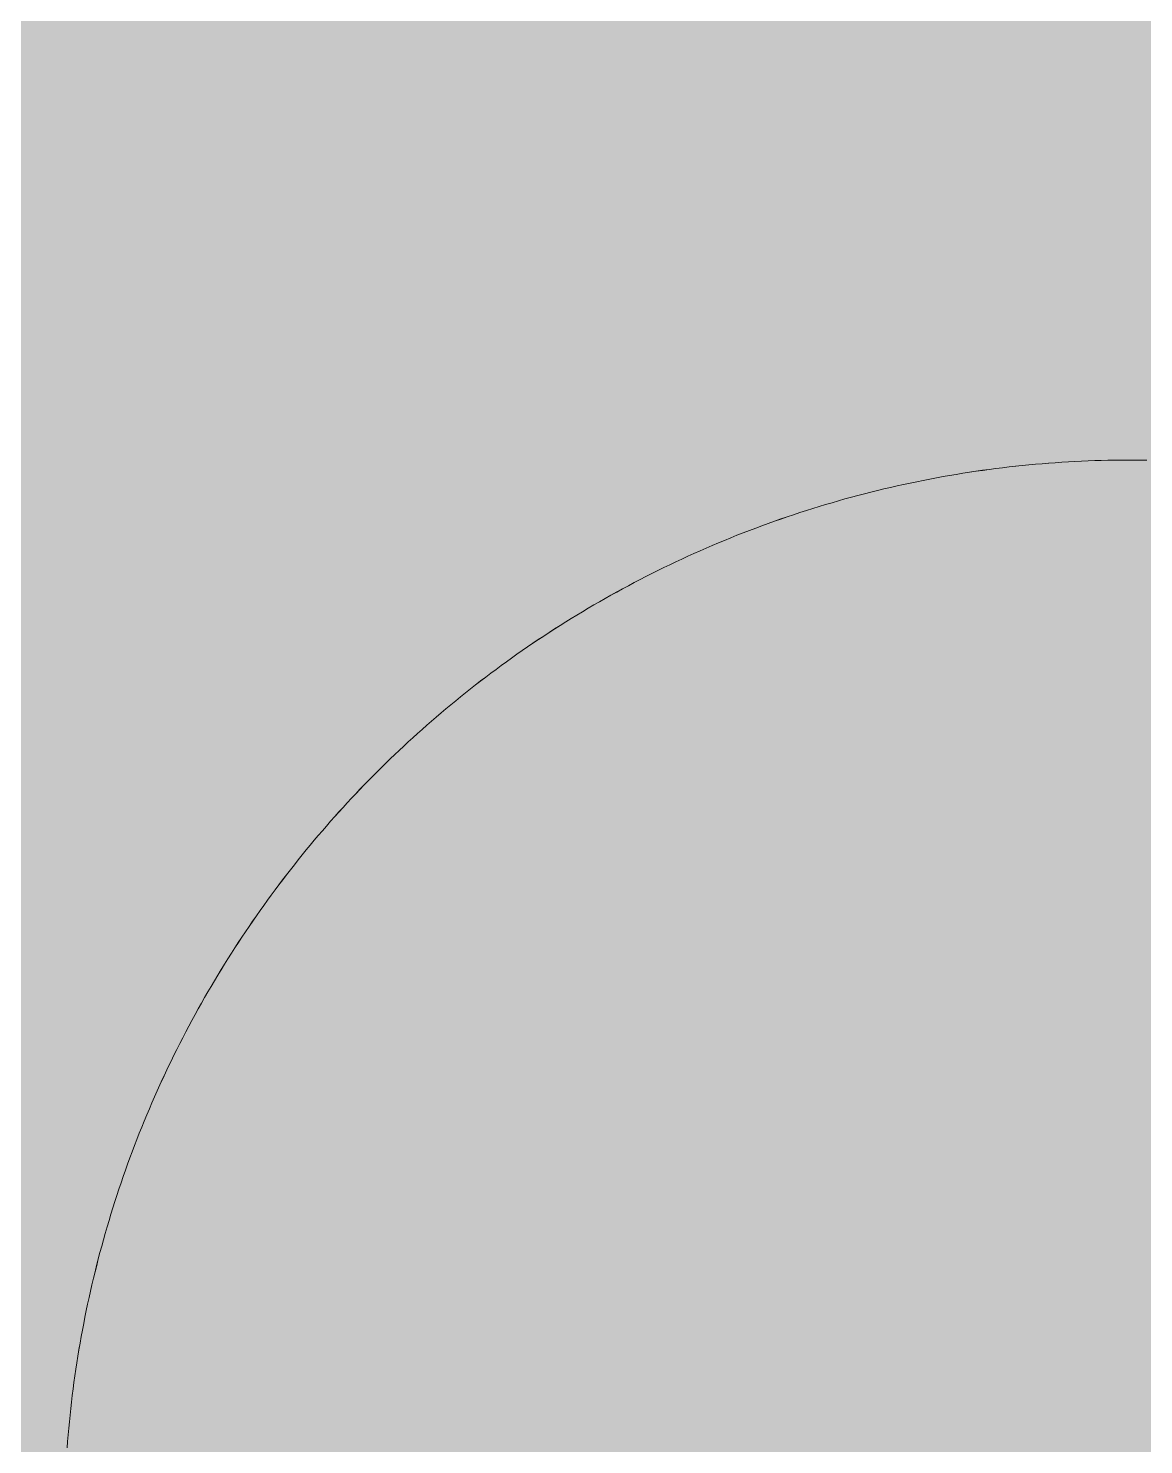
# Model space of a CAD drawing. Header units: millimetres. Extents: x 5622 to 8918, y 2044 to 6634.
# Drawn here: x 8590.203 to 8593.603, y 4870.576 to 4874.892 of the extents above; entities that cross this region are included whole.
import ezdxf

# ---------------------------------------------------------------- set-up
doc = ezdxf.new("R2010")
doc.units = ezdxf.units.MM
doc.linetypes.add('NASCOSTA', pattern=[9.525, 6.35, -3.175])
for name, color, linetype, lineweight in [('F_ARREDI', 7, 'Continuous', 5), ('F_FERRAMENTA', 253, 'Continuous', 5), ('F_MULTI laminato OPACO_retino', 1, 'Continuous', 5), ('F_Proiezioni', 253, 'NASCOSTA', 9)]:
    doc.layers.add(name, color=color, linetype=linetype, lineweight=lineweight)

# ---------------------------------------------------------------- blocks, each defined once
blk = doc.blocks.new("LIBRERIA_ingresso-living_sez._B.B'")
at = {"layer": 'F_MULTI laminato OPACO_retino', "true_color": 0x636466}
h = blk.add_hatch(color=251, dxfattribs=at)
h.dxf.hatch_style = 1
h.paths.add_polyline_path([(41313.1315, 11071.1262), (41913.1315, 11071.1262), (41913.1315, 13145.6262), (41313.1315, 13145.6262)])
at = {"layer": 'F_MULTI laminato OPACO_retino', "true_color": 0x939598}
h = blk.add_hatch(color=252, dxfattribs=at)
h.dxf.hatch_style = 1
h.paths.add_polyline_path([(41313.1315, 13145.6262), (41613.1315, 13145.6262), (41613.1315, 11071.1262), (41313.1315, 11071.1262)])
at = {"layer": 'F_Proiezioni', "color": 1}
for p, q in [((41588.8013, 12280.859), (41588.8214, 12280.861)), ((41588.8214, 12280.861), (41588.8415, 12280.8629)), ((41588.8415, 12280.8629), (41588.8616, 12280.8646)), ((41588.8616, 12280.8646), (41588.8817, 12280.8662)), ((41588.8817, 12280.8662), (41588.9018, 12280.8677)), ((41588.9018, 12280.8677), (41588.9219, 12280.8691)), ((41588.9219, 12280.8691), (41588.942, 12280.8703)), ((41588.942, 12280.8703), (41588.962, 12280.8714)), ((41588.962, 12280.8714), (41588.982, 12280.8724)), ((41588.982, 12280.8724), (41589.002, 12280.8733)), ((41589.002, 12280.8733), (41589.022, 12280.874)), ((41589.022, 12280.874), (41589.042, 12280.8747)), ((41589.042, 12280.8747), (41589.0619, 12280.8752)), ((41589.0619, 12280.8752), (41589.0819, 12280.8755)), ((41589.0819, 12280.8755), (41589.1017, 12280.8758)), ((41589.1017, 12280.8758), (41589.1216, 12280.8759)), ((41589.1216, 12280.8759), (41589.1414, 12280.8759)), ((41589.1613, 12280.8758), (41589.1414, 12280.8759)), ((41589.1812, 12280.8755), (41589.1613, 12280.8758)), ((41588.4996, 12280.8139), (41588.5197, 12280.8178)), ((41588.5197, 12280.8178), (41588.5397, 12280.8216)), ((41588.5397, 12280.8216), (41588.5598, 12280.8252)), ((41588.5598, 12280.8252), (41588.5799, 12280.8287)), ((41588.5799, 12280.8287), (41588.6, 12280.8321)), ((41588.6, 12280.8321), (41588.6201, 12280.8354)), ((41588.6201, 12280.8354), (41588.6402, 12280.8385)), ((41588.6402, 12280.8385), (41588.6603, 12280.8415)), ((41588.6603, 12280.8415), (41588.6805, 12280.8444)), ((41588.6805, 12280.8444), (41588.7006, 12280.8472)), ((41588.7006, 12280.8472), (41588.7207, 12280.8498)), ((41588.7207, 12280.8498), (41588.7409, 12280.8523)), ((41588.7409, 12280.8523), (41588.761, 12280.8547)), ((41588.761, 12280.8547), (41588.7811, 12280.8569)), ((41588.7811, 12280.8569), (41588.8013, 12280.859)), ((41588.3203, 12280.773), (41588.3401, 12280.778)), ((41588.3401, 12280.778), (41588.36, 12280.783)), ((41588.36, 12280.783), (41588.3798, 12280.7878)), ((41588.3798, 12280.7878), (41588.3997, 12280.7924)), ((41588.3997, 12280.7924), (41588.4197, 12280.797)), ((41588.4197, 12280.797), (41588.4396, 12280.8014)), ((41588.4396, 12280.8014), (41588.4596, 12280.8057)), ((41588.4596, 12280.8057), (41588.4796, 12280.8099)), ((41588.4796, 12280.8099), (41588.4996, 12280.8139)), ((41588.1628, 12280.7281), (41588.1824, 12280.7342)), ((41588.1824, 12280.7342), (41588.202, 12280.7401)), ((41588.202, 12280.7401), (41588.2216, 12280.7459)), ((41588.2216, 12280.7459), (41588.2413, 12280.7515)), ((41588.2413, 12280.7515), (41588.261, 12280.7571)), ((41588.261, 12280.7571), (41588.2807, 12280.7625)), ((41588.2807, 12280.7625), (41588.3005, 12280.7678)), ((41588.3005, 12280.7678), (41588.3203, 12280.773)), ((41588.0272, 12280.6825), (41588.0464, 12280.6894)), ((41588.0464, 12280.6894), (41588.0657, 12280.6961)), ((41588.0657, 12280.6961), (41588.0851, 12280.7028)), ((41588.0851, 12280.7028), (41588.1044, 12280.7093)), ((41588.1044, 12280.7093), (41588.1239, 12280.7157)), ((41588.1239, 12280.7157), (41588.1433, 12280.722)), ((41588.1433, 12280.722), (41588.1628, 12280.7281)), ((41587.9129, 12280.6388), (41587.9318, 12280.6464)), ((41587.9318, 12280.6464), (41587.9508, 12280.6538)), ((41587.9508, 12280.6538), (41587.9698, 12280.6612)), ((41587.9698, 12280.6612), (41587.9889, 12280.6684)), ((41587.9889, 12280.6684), (41588.008, 12280.6755)), ((41588.008, 12280.6755), (41588.0272, 12280.6825)), ((41587.8192, 12280.5992), (41587.8378, 12280.6073)), ((41587.8378, 12280.6073), (41587.8565, 12280.6153)), ((41587.8565, 12280.6153), (41587.8752, 12280.6233)), ((41587.8752, 12280.6233), (41587.894, 12280.6311)), ((41587.894, 12280.6311), (41587.9129, 12280.6388)), ((41587.727, 12280.5567), (41587.7453, 12280.5654)), ((41587.7453, 12280.5654), (41587.7637, 12280.574)), ((41587.7637, 12280.574), (41587.7821, 12280.5825)), ((41587.7821, 12280.5825), (41587.8006, 12280.5909)), ((41587.8006, 12280.5909), (41587.8192, 12280.5992)), ((41587.6365, 12280.5116), (41587.6545, 12280.5208)), ((41587.6545, 12280.5208), (41587.6725, 12280.53)), ((41587.6725, 12280.53), (41587.6906, 12280.539)), ((41587.6906, 12280.539), (41587.7088, 12280.5479)), ((41587.7088, 12280.5479), (41587.727, 12280.5567)), ((41587.5478, 12280.4639), (41587.5654, 12280.4736)), ((41587.5654, 12280.4736), (41587.5831, 12280.4833)), ((41587.5831, 12280.4833), (41587.6008, 12280.4928)), ((41587.6008, 12280.4928), (41587.6186, 12280.5023)), ((41587.6186, 12280.5023), (41587.6365, 12280.5116)), ((41587.4782, 12280.4239), (41587.4955, 12280.4341)), ((41587.4955, 12280.4341), (41587.5129, 12280.4441)), ((41587.5129, 12280.4441), (41587.5303, 12280.454)), ((41587.5303, 12280.454), (41587.5478, 12280.4639)), ((41587.4099, 12280.3824), (41587.4269, 12280.3929)), ((41587.4269, 12280.3929), (41587.4439, 12280.4034)), ((41587.4439, 12280.4034), (41587.461, 12280.4137)), ((41587.461, 12280.4137), (41587.4782, 12280.4239)), ((41587.3429, 12280.3395), (41587.3595, 12280.3503)), ((41587.3595, 12280.3503), (41587.3762, 12280.3611)), ((41587.3762, 12280.3611), (41587.393, 12280.3718)), ((41587.393, 12280.3718), (41587.4099, 12280.3824)), ((41587.2774, 12280.2951), (41587.2936, 12280.3063)), ((41587.2936, 12280.3063), (41587.31, 12280.3175)), ((41587.31, 12280.3175), (41587.3264, 12280.3285)), ((41587.3264, 12280.3285), (41587.3429, 12280.3395)), ((41587.2133, 12280.2494), (41587.2292, 12280.261)), ((41587.2292, 12280.261), (41587.2452, 12280.2724)), ((41587.2452, 12280.2724), (41587.2612, 12280.2838)), ((41587.2612, 12280.2838), (41587.2774, 12280.2951)), ((41587.1507, 12280.2025), (41587.1662, 12280.2143)), ((41587.1662, 12280.2143), (41587.1818, 12280.2261)), ((41587.1818, 12280.2261), (41587.1975, 12280.2378)), ((41587.1975, 12280.2378), (41587.2133, 12280.2494)), ((41587.1048, 12280.1665), (41587.12, 12280.1785)), ((41587.12, 12280.1785), (41587.1353, 12280.1905)), ((41587.1353, 12280.1905), (41587.1507, 12280.2025)), ((41587.0449, 12280.1175), (41587.0597, 12280.1299)), ((41587.0597, 12280.1299), (41587.0746, 12280.1421)), ((41587.0746, 12280.1421), (41587.0897, 12280.1543)), ((41587.0897, 12280.1543), (41587.1048, 12280.1665)), ((41587.0011, 12280.0802), (41587.0156, 12280.0927)), ((41587.0156, 12280.0927), (41587.0302, 12280.1051)), ((41587.0302, 12280.1051), (41587.0449, 12280.1175)), ((41586.9441, 12280.0295), (41586.9582, 12280.0423)), ((41586.9582, 12280.0423), (41586.9724, 12280.055)), ((41586.9724, 12280.055), (41586.9867, 12280.0676)), ((41586.9867, 12280.0676), (41587.0011, 12280.0802)), ((41586.9024, 12279.991), (41586.9162, 12280.0039)), ((41586.9162, 12280.0039), (41586.9301, 12280.0167)), ((41586.9301, 12280.0167), (41586.9441, 12280.0295)), ((41586.8617, 12279.9519), (41586.8752, 12279.965)), ((41586.8752, 12279.965), (41586.8887, 12279.978)), ((41586.8887, 12279.978), (41586.9024, 12279.991)), ((41586.8089, 12279.8992), (41586.822, 12279.9125)), ((41586.822, 12279.9125), (41586.8351, 12279.9257)), ((41586.8351, 12279.9257), (41586.8484, 12279.9388)), ((41586.8484, 12279.9388), (41586.8617, 12279.9519)), ((41586.7699, 12279.8586), (41586.7828, 12279.8722)), ((41586.7828, 12279.8722), (41586.7958, 12279.8858)), ((41586.7958, 12279.8858), (41586.8089, 12279.8992)), ((41586.7314, 12279.8172), (41586.7441, 12279.8311)), ((41586.7441, 12279.8311), (41586.757, 12279.8449)), ((41586.757, 12279.8449), (41586.7699, 12279.8586)), ((41586.6934, 12279.7748), (41586.706, 12279.789)), ((41586.706, 12279.789), (41586.7186, 12279.8031)), ((41586.7186, 12279.8031), (41586.7314, 12279.8172)), ((41586.656, 12279.7316), (41586.6684, 12279.7461)), ((41586.6684, 12279.7461), (41586.6808, 12279.7605)), ((41586.6808, 12279.7605), (41586.6934, 12279.7748)), ((41586.6191, 12279.6875), (41586.6313, 12279.7023)), ((41586.6313, 12279.7023), (41586.6436, 12279.717)), ((41586.6436, 12279.717), (41586.656, 12279.7316)), ((41586.5829, 12279.6425), (41586.5949, 12279.6576)), ((41586.5949, 12279.6576), (41586.607, 12279.6726)), ((41586.607, 12279.6726), (41586.6191, 12279.6875)), ((41586.5473, 12279.5968), (41586.5591, 12279.6121)), ((41586.5591, 12279.6121), (41586.571, 12279.6274)), ((41586.571, 12279.6274), (41586.5829, 12279.6425)), ((41586.524, 12279.5658), (41586.5356, 12279.5813)), ((41586.5356, 12279.5813), (41586.5473, 12279.5968)), ((41586.4896, 12279.5187), (41586.501, 12279.5345)), ((41586.501, 12279.5345), (41586.5124, 12279.5502)), ((41586.5124, 12279.5502), (41586.524, 12279.5658)), ((41586.4559, 12279.4708), (41586.4671, 12279.4868)), ((41586.4671, 12279.4868), (41586.4783, 12279.5028)), ((41586.4783, 12279.5028), (41586.4896, 12279.5187)), ((41586.423, 12279.4221), (41586.4339, 12279.4384)), ((41586.4339, 12279.4384), (41586.4449, 12279.4547)), ((41586.4449, 12279.4547), (41586.4559, 12279.4708)), ((41586.4015, 12279.3893), (41586.4122, 12279.4058)), ((41586.4122, 12279.4058), (41586.423, 12279.4221)), ((41586.37, 12279.3394), (41586.3804, 12279.3561)), ((41586.3804, 12279.3561), (41586.3909, 12279.3727)), ((41586.3909, 12279.3727), (41586.4015, 12279.3893)), ((41586.3494, 12279.3058), (41586.3596, 12279.3226)), ((41586.3596, 12279.3226), (41586.37, 12279.3394)), ((41586.3192, 12279.2547), (41586.3291, 12279.2718)), ((41586.3291, 12279.2718), (41586.3392, 12279.2888)), ((41586.3392, 12279.2888), (41586.3494, 12279.3058)), ((41586.2995, 12279.2203), (41586.3093, 12279.2376)), ((41586.3093, 12279.2376), (41586.3192, 12279.2547)), ((41586.2708, 12279.1682), (41586.2803, 12279.1856)), ((41586.2803, 12279.1856), (41586.2899, 12279.203)), ((41586.2899, 12279.203), (41586.2995, 12279.2203)), ((41586.2522, 12279.133), (41586.2614, 12279.1506)), ((41586.2614, 12279.1506), (41586.2708, 12279.1682)), ((41586.2249, 12279.0799), (41586.2339, 12279.0977)), ((41586.2339, 12279.0977), (41586.243, 12279.1154)), ((41586.243, 12279.1154), (41586.2522, 12279.133)), ((41586.2073, 12279.0441), (41586.2161, 12279.062)), ((41586.2161, 12279.062), (41586.2249, 12279.0799)), ((41586.1816, 12278.9899), (41586.1901, 12279.008)), ((41586.1901, 12279.008), (41586.1986, 12279.0261)), ((41586.1986, 12279.0261), (41586.2073, 12279.0441)), ((41586.1651, 12278.9535), (41586.1733, 12278.9717)), ((41586.1733, 12278.9717), (41586.1816, 12278.9899)), ((41586.1489, 12278.9168), (41586.1569, 12278.9352)), ((41586.1569, 12278.9352), (41586.1651, 12278.9535)), ((41586.1255, 12278.8614), (41586.1332, 12278.88)), ((41586.1332, 12278.88), (41586.141, 12278.8984)), ((41586.141, 12278.8984), (41586.1489, 12278.9168)), ((41586.1105, 12278.8242), (41586.118, 12278.8428)), ((41586.118, 12278.8428), (41586.1255, 12278.8614)), ((41586.0959, 12278.7867), (41586.1032, 12278.8055)), ((41586.1032, 12278.8055), (41586.1105, 12278.8242)), ((41586.0749, 12278.7302), (41586.0818, 12278.7491)), ((41586.0818, 12278.7491), (41586.0888, 12278.7679)), ((41586.0888, 12278.7679), (41586.0959, 12278.7867)), ((41586.0615, 12278.6922), (41586.0681, 12278.7112)), ((41586.0681, 12278.7112), (41586.0749, 12278.7302)), ((41586.0485, 12278.654), (41586.0549, 12278.6731)), ((41586.0549, 12278.6731), (41586.0615, 12278.6922)), ((41586.036, 12278.6157), (41586.0422, 12278.6349)), ((41586.0422, 12278.6349), (41586.0485, 12278.654)), ((41586.0181, 12278.5578), (41586.0239, 12278.5772)), ((41586.0239, 12278.5772), (41586.0299, 12278.5964)), ((41586.0299, 12278.5964), (41586.036, 12278.6157)), ((41586.0067, 12278.5191), (41586.0123, 12278.5385)), ((41586.0123, 12278.5385), (41586.0181, 12278.5578)), ((41585.9958, 12278.4802), (41586.0012, 12278.4996)), ((41586.0012, 12278.4996), (41586.0067, 12278.5191)), ((41585.9855, 12278.4411), (41585.9906, 12278.4607)), ((41585.9906, 12278.4607), (41585.9958, 12278.4802)), ((41585.9708, 12278.3823), (41585.9756, 12278.402)), ((41585.9756, 12278.402), (41585.9804, 12278.4216)), ((41585.9804, 12278.4216), (41585.9855, 12278.4411)), ((41585.9616, 12278.343), (41585.9661, 12278.3627)), ((41585.9661, 12278.3627), (41585.9708, 12278.3823)), ((41585.9529, 12278.3035), (41585.9572, 12278.3232)), ((41585.9572, 12278.3232), (41585.9616, 12278.343)), ((41585.9448, 12278.2639), (41585.9488, 12278.2837)), ((41585.9488, 12278.2837), (41585.9529, 12278.3035)), ((41585.9371, 12278.2243), (41585.9409, 12278.2441)), ((41585.9409, 12278.2441), (41585.9448, 12278.2639)), ((41585.9299, 12278.1845), (41585.9334, 12278.2044)), ((41585.9334, 12278.2044), (41585.9371, 12278.2243)), ((41585.9201, 12278.1248), (41585.9232, 12278.1447)), ((41585.9232, 12278.1447), (41585.9265, 12278.1646)), ((41585.9265, 12278.1646), (41585.9299, 12278.1845)), ((41585.9141, 12278.0849), (41585.917, 12278.1049)), ((41585.917, 12278.1049), (41585.9201, 12278.1248)), ((41585.9087, 12278.045), (41585.9114, 12278.0649)), ((41585.9114, 12278.0649), (41585.9141, 12278.0849)), ((41585.9038, 12278.005), (41585.9062, 12278.025)), ((41585.9062, 12278.025), (41585.9087, 12278.045)), ((41585.8993, 12277.965), (41585.9015, 12277.985)), ((41585.9015, 12277.985), (41585.9038, 12278.005)), ((41585.8954, 12277.925), (41585.8973, 12277.945)), ((41585.8973, 12277.945), (41585.8993, 12277.965)), ((41585.8904, 12277.865), (41585.8919, 12277.885)), ((41585.8919, 12277.885), (41585.8936, 12277.905)), ((41585.8936, 12277.905), (41585.8954, 12277.925))]:
    blk.add_line(p, q, dxfattribs=at)

msp = doc.modelspace()

# ---------------------------------------------------------------- linework, layer by layer
at = {"layer": 'F_FERRAMENTA', "linetype": 'NASCOSTA'}
for p, q in [((8593.1318, 4873.5477), (8593.152, 4873.5503)), ((8593.152, 4873.5503), (8593.1721, 4873.5528)), ((8593.1721, 4873.5528), (8593.1923, 4873.5552)), ((8593.1923, 4873.5552), (8593.2124, 4873.5575)), ((8593.2124, 4873.5575), (8593.2325, 4873.5596)), ((8593.2325, 4873.5596), (8593.2526, 4873.5616)), ((8593.2526, 4873.5616), (8593.2728, 4873.5634)), ((8593.2728, 4873.5634), (8593.2929, 4873.5652)), ((8593.2929, 4873.5652), (8593.313, 4873.5668)), ((8593.313, 4873.5668), (8593.3331, 4873.5683)), ((8593.3331, 4873.5683), (8593.3531, 4873.5696)), ((8593.3531, 4873.5696), (8593.3732, 4873.5709)), ((8593.3732, 4873.5709), (8593.3932, 4873.572)), ((8593.3932, 4873.572), (8593.4133, 4873.573)), ((8593.4133, 4873.573), (8593.4333, 4873.5739)), ((8593.4333, 4873.5739), (8593.4533, 4873.5746)), ((8593.4533, 4873.5746), (8593.4732, 4873.5752)), ((8593.4732, 4873.5752), (8593.4932, 4873.5757)), ((8593.4932, 4873.5757), (8593.5131, 4873.5761)), ((8593.5131, 4873.5761), (8593.533, 4873.5763)), ((8593.533, 4873.5763), (8593.5529, 4873.5764)), ((8593.5529, 4873.5764), (8593.5727, 4873.5764)), ((8593.5926, 4873.5763), (8593.5727, 4873.5764)), ((8593.6124, 4873.5761), (8593.5926, 4873.5763)), ((8592.8709, 4873.502), (8592.8909, 4873.5062)), ((8592.8909, 4873.5062), (8592.9109, 4873.5104)), ((8592.9109, 4873.5104), (8592.9309, 4873.5144)), ((8592.9309, 4873.5144), (8592.9509, 4873.5183)), ((8592.9509, 4873.5183), (8592.971, 4873.5221)), ((8592.971, 4873.5221), (8592.9911, 4873.5258)), ((8592.9911, 4873.5258), (8593.0111, 4873.5293)), ((8593.0111, 4873.5293), (8593.0312, 4873.5327)), ((8593.0312, 4873.5327), (8593.0513, 4873.5359)), ((8593.0513, 4873.5359), (8593.0715, 4873.5391)), ((8593.0715, 4873.5391), (8593.0916, 4873.5421)), ((8593.0916, 4873.5421), (8593.1117, 4873.545)), ((8593.1117, 4873.545), (8593.1318, 4873.5477)), ((8592.6922, 4873.4576), (8592.7119, 4873.4631)), ((8592.7119, 4873.4631), (8592.7317, 4873.4684)), ((8592.7317, 4873.4684), (8592.7515, 4873.4735)), ((8592.7515, 4873.4735), (8592.7713, 4873.4786)), ((8592.7713, 4873.4786), (8592.7912, 4873.4835)), ((8592.7912, 4873.4835), (8592.8111, 4873.4883)), ((8592.8111, 4873.4883), (8592.831, 4873.493)), ((8592.831, 4873.493), (8592.8509, 4873.4975)), ((8592.8509, 4873.4975), (8592.8709, 4873.502)), ((8592.5551, 4873.4162), (8592.5746, 4873.4225)), ((8592.5746, 4873.4225), (8592.5941, 4873.4287)), ((8592.5941, 4873.4287), (8592.6136, 4873.4347)), ((8592.6136, 4873.4347), (8592.6332, 4873.4406)), ((8592.6332, 4873.4406), (8592.6528, 4873.4464)), ((8592.6528, 4873.4464), (8592.6725, 4873.4521)), ((8592.6725, 4873.4521), (8592.6922, 4873.4576)), ((8592.4201, 4873.3689), (8592.4393, 4873.3761)), ((8592.4393, 4873.3761), (8592.4584, 4873.383)), ((8592.4584, 4873.383), (8592.4777, 4873.3899)), ((8592.4777, 4873.3899), (8592.497, 4873.3967)), ((8592.497, 4873.3967), (8592.5163, 4873.4033)), ((8592.5163, 4873.4033), (8592.5357, 4873.4098)), ((8592.5357, 4873.4098), (8592.5551, 4873.4162)), ((8592.3253, 4873.3316), (8592.3441, 4873.3393)), ((8592.3441, 4873.3393), (8592.363, 4873.3469)), ((8592.363, 4873.3469), (8592.382, 4873.3544)), ((8592.382, 4873.3544), (8592.401, 4873.3617)), ((8592.401, 4873.3617), (8592.4201, 4873.3689)), ((8592.2134, 4873.2831), (8592.2319, 4873.2914)), ((8592.2319, 4873.2914), (8592.2504, 4873.2997)), ((8592.2504, 4873.2997), (8592.269, 4873.3079)), ((8592.269, 4873.3079), (8592.2877, 4873.3159)), ((8592.2877, 4873.3159), (8592.3065, 4873.3238)), ((8592.3065, 4873.3238), (8592.3253, 4873.3316)), ((8592.1219, 4873.2395), (8592.14, 4873.2485)), ((8592.14, 4873.2485), (8592.1583, 4873.2573)), ((8592.1583, 4873.2573), (8592.1766, 4873.266)), ((8592.1766, 4873.266), (8592.1949, 4873.2746)), ((8592.1949, 4873.2746), (8592.2134, 4873.2831)), ((8592.0499, 4873.2028), (8592.0678, 4873.2121)), ((8592.0678, 4873.2121), (8592.0857, 4873.2214)), ((8592.0857, 4873.2214), (8592.1038, 4873.2305)), ((8592.1038, 4873.2305), (8592.1219, 4873.2395)), ((8591.9615, 4873.1546), (8591.9791, 4873.1644)), ((8591.9791, 4873.1644), (8591.9967, 4873.1742)), ((8591.9967, 4873.1742), (8592.0143, 4873.1838)), ((8592.0143, 4873.1838), (8592.0321, 4873.1934)), ((8592.0321, 4873.1934), (8592.0499, 4873.2028)), ((8591.8923, 4873.1142), (8591.9095, 4873.1245)), ((8591.9095, 4873.1245), (8591.9267, 4873.1346)), ((8591.9267, 4873.1346), (8591.9441, 4873.1446)), ((8591.9441, 4873.1446), (8591.9615, 4873.1546)), ((8591.8243, 4873.0724), (8591.8411, 4873.083)), ((8591.8411, 4873.083), (8591.8581, 4873.0935)), ((8591.8581, 4873.0935), (8591.8751, 4873.1039)), ((8591.8751, 4873.1039), (8591.8923, 4873.1142)), ((8591.7577, 4873.0291), (8591.7742, 4873.04)), ((8591.7742, 4873.04), (8591.7908, 4873.0509)), ((8591.7908, 4873.0509), (8591.8075, 4873.0617)), ((8591.8075, 4873.0617), (8591.8243, 4873.0724)), ((8591.6925, 4872.9844), (8591.7086, 4872.9957)), ((8591.7086, 4872.9957), (8591.7249, 4873.0069)), ((8591.7249, 4873.0069), (8591.7412, 4873.018)), ((8591.7412, 4873.018), (8591.7577, 4873.0291)), ((8591.6287, 4872.9383), (8591.6445, 4872.95)), ((8591.6445, 4872.95), (8591.6604, 4872.9615)), ((8591.6604, 4872.9615), (8591.6764, 4872.973)), ((8591.6764, 4872.973), (8591.6925, 4872.9844)), ((8591.5665, 4872.8911), (8591.582, 4872.903)), ((8591.582, 4872.903), (8591.5975, 4872.9149)), ((8591.5975, 4872.9149), (8591.6131, 4872.9266)), ((8591.6131, 4872.9266), (8591.6287, 4872.9383)), ((8591.5209, 4872.8549), (8591.536, 4872.867)), ((8591.536, 4872.867), (8591.5512, 4872.8791)), ((8591.5512, 4872.8791), (8591.5665, 4872.8911)), ((8591.4614, 4872.8057), (8591.4762, 4872.8181)), ((8591.4762, 4872.8181), (8591.491, 4872.8304)), ((8591.491, 4872.8304), (8591.5059, 4872.8427)), ((8591.5059, 4872.8427), (8591.5209, 4872.8549)), ((8591.4179, 4872.7681), (8591.4323, 4872.7807)), ((8591.4323, 4872.7807), (8591.4468, 4872.7932)), ((8591.4468, 4872.7932), (8591.4614, 4872.8057)), ((8591.3613, 4872.7173), (8591.3753, 4872.7301)), ((8591.3753, 4872.7301), (8591.3894, 4872.7428)), ((8591.3894, 4872.7428), (8591.4036, 4872.7555)), ((8591.4036, 4872.7555), (8591.4179, 4872.7681)), ((8591.32, 4872.6785), (8591.3337, 4872.6915)), ((8591.3337, 4872.6915), (8591.3474, 4872.7044)), ((8591.3474, 4872.7044), (8591.3613, 4872.7173)), ((8591.2796, 4872.6394), (8591.293, 4872.6525)), ((8591.293, 4872.6525), (8591.3064, 4872.6655)), ((8591.3064, 4872.6655), (8591.32, 4872.6785)), ((8591.2271, 4872.5863), (8591.2401, 4872.5997)), ((8591.2401, 4872.5997), (8591.2532, 4872.613)), ((8591.2532, 4872.613), (8591.2664, 4872.6262)), ((8591.2664, 4872.6262), (8591.2796, 4872.6394)), ((8591.1882, 4872.5454), (8591.2011, 4872.5592)), ((8591.2011, 4872.5592), (8591.2141, 4872.5728)), ((8591.2141, 4872.5728), (8591.2271, 4872.5863)), ((8591.1499, 4872.5037), (8591.1626, 4872.5177)), ((8591.1626, 4872.5177), (8591.1754, 4872.5316)), ((8591.1754, 4872.5316), (8591.1882, 4872.5454)), ((8591.1121, 4872.461), (8591.1246, 4872.4753)), ((8591.1246, 4872.4753), (8591.1372, 4872.4896)), ((8591.1372, 4872.4896), (8591.1499, 4872.5037)), ((8591.0749, 4872.4175), (8591.0872, 4872.4321)), ((8591.0872, 4872.4321), (8591.0996, 4872.4466)), ((8591.0996, 4872.4466), (8591.1121, 4872.461)), ((8591.0382, 4872.3731), (8591.0504, 4872.388)), ((8591.0504, 4872.388), (8591.0626, 4872.4028)), ((8591.0626, 4872.4028), (8591.0749, 4872.4175)), ((8591.0022, 4872.3279), (8591.0141, 4872.3431)), ((8591.0141, 4872.3431), (8591.0261, 4872.3581)), ((8591.0261, 4872.3581), (8591.0382, 4872.3731)), ((8590.9669, 4872.2819), (8590.9786, 4872.2973)), ((8590.9786, 4872.2973), (8590.9904, 4872.3126)), ((8590.9904, 4872.3126), (8591.0022, 4872.3279)), ((8590.9437, 4872.2507), (8590.9552, 4872.2663)), ((8590.9552, 4872.2663), (8590.9669, 4872.2819)), ((8590.9095, 4872.2034), (8590.9208, 4872.2192)), ((8590.9208, 4872.2192), (8590.9322, 4872.235)), ((8590.9322, 4872.235), (8590.9437, 4872.2507)), ((8590.8761, 4872.1552), (8590.8872, 4872.1713)), ((8590.8872, 4872.1713), (8590.8983, 4872.1874)), ((8590.8983, 4872.1874), (8590.9095, 4872.2034)), ((8590.8543, 4872.1227), (8590.8651, 4872.139)), ((8590.8651, 4872.139), (8590.8761, 4872.1552)), ((8590.8222, 4872.0733), (8590.8328, 4872.0898)), ((8590.8328, 4872.0898), (8590.8435, 4872.1063)), ((8590.8435, 4872.1063), (8590.8543, 4872.1227)), ((8590.7909, 4872.0232), (8590.8012, 4872.04)), ((8590.8012, 4872.04), (8590.8116, 4872.0567)), ((8590.8116, 4872.0567), (8590.8222, 4872.0733)), ((8590.7705, 4871.9894), (8590.7806, 4872.0063)), ((8590.7806, 4872.0063), (8590.7909, 4872.0232)), ((8590.7406, 4871.9381), (8590.7504, 4871.9553)), ((8590.7504, 4871.9553), (8590.7604, 4871.9724)), ((8590.7604, 4871.9724), (8590.7705, 4871.9894)), ((8590.7211, 4871.9035), (8590.7308, 4871.9209)), ((8590.7308, 4871.9209), (8590.7406, 4871.9381)), ((8590.6927, 4871.8512), (8590.7021, 4871.8687)), ((8590.7021, 4871.8687), (8590.7115, 4871.8862)), ((8590.7115, 4871.8862), (8590.7211, 4871.9035)), ((8590.6742, 4871.8159), (8590.6834, 4871.8336)), ((8590.6834, 4871.8336), (8590.6927, 4871.8512)), ((8590.6473, 4871.7625), (8590.6562, 4871.7804)), ((8590.6562, 4871.7804), (8590.6651, 4871.7982)), ((8590.6651, 4871.7982), (8590.6742, 4871.8159)), ((8590.6299, 4871.7266), (8590.6385, 4871.7446)), ((8590.6385, 4871.7446), (8590.6473, 4871.7625)), ((8590.6129, 4871.6905), (8590.6213, 4871.7086)), ((8590.6213, 4871.7086), (8590.6299, 4871.7266)), ((8590.5882, 4871.6357), (8590.5963, 4871.654)), ((8590.5963, 4871.654), (8590.6045, 4871.6723)), ((8590.6045, 4871.6723), (8590.6129, 4871.6905)), ((8590.5723, 4871.599), (8590.5802, 4871.6174)), ((8590.5802, 4871.6174), (8590.5882, 4871.6357)), ((8590.5568, 4871.562), (8590.5645, 4871.5805)), ((8590.5645, 4871.5805), (8590.5723, 4871.599)), ((8590.5344, 4871.506), (8590.5417, 4871.5247)), ((8590.5417, 4871.5247), (8590.5492, 4871.5434)), ((8590.5492, 4871.5434), (8590.5568, 4871.562)), ((8590.52, 4871.4685), (8590.5272, 4871.4873)), ((8590.5272, 4871.4873), (8590.5344, 4871.506)), ((8590.5061, 4871.4307), (8590.513, 4871.4496)), ((8590.513, 4871.4496), (8590.52, 4871.4685)), ((8590.4861, 4871.3737), (8590.4927, 4871.3927)), ((8590.4927, 4871.3927), (8590.4994, 4871.4117)), ((8590.4994, 4871.4117), (8590.5061, 4871.4307)), ((8590.4734, 4871.3354), (8590.4797, 4871.3546)), ((8590.4797, 4871.3546), (8590.4861, 4871.3737)), ((8590.4611, 4871.297), (8590.4672, 4871.3162)), ((8590.4672, 4871.3162), (8590.4734, 4871.3354)), ((8590.4493, 4871.2584), (8590.4551, 4871.2777)), ((8590.4551, 4871.2777), (8590.4611, 4871.297)), ((8590.4325, 4871.2002), (8590.438, 4871.2196)), ((8590.438, 4871.2196), (8590.4436, 4871.239)), ((8590.4436, 4871.239), (8590.4493, 4871.2584)), ((8590.4218, 4871.1612), (8590.4271, 4871.1807)), ((8590.4271, 4871.1807), (8590.4325, 4871.2002)), ((8590.4117, 4871.1221), (8590.4167, 4871.1417)), ((8590.4167, 4871.1417), (8590.4218, 4871.1612)), ((8590.402, 4871.0829), (8590.4068, 4871.1025)), ((8590.4068, 4871.1025), (8590.4117, 4871.1221)), ((8590.3929, 4871.0435), (8590.3974, 4871.0632)), ((8590.3974, 4871.0632), (8590.402, 4871.0829)), ((8590.38, 4870.9843), (8590.3842, 4871.004)), ((8590.3842, 4871.004), (8590.3885, 4871.0238)), ((8590.3885, 4871.0238), (8590.3929, 4871.0435)), ((8590.3721, 4870.9447), (8590.376, 4870.9645)), ((8590.376, 4870.9645), (8590.38, 4870.9843)), ((8590.3647, 4870.905), (8590.3683, 4870.9248)), ((8590.3683, 4870.9248), (8590.3721, 4870.9447)), ((8590.3577, 4870.8652), (8590.3612, 4870.8851)), ((8590.3612, 4870.8851), (8590.3647, 4870.905)), ((8590.3513, 4870.8253), (8590.3545, 4870.8453)), ((8590.3545, 4870.8453), (8590.3577, 4870.8652)), ((8590.3454, 4870.7854), (8590.3483, 4870.8054)), ((8590.3483, 4870.8054), (8590.3513, 4870.8253)), ((8590.3374, 4870.7255), (8590.3399, 4870.7455)), ((8590.3399, 4870.7455), (8590.3426, 4870.7655)), ((8590.3426, 4870.7655), (8590.3454, 4870.7854)), ((8590.3327, 4870.6856), (8590.335, 4870.7056)), ((8590.335, 4870.7056), (8590.3374, 4870.7255)), ((8590.3285, 4870.6456), (8590.3306, 4870.6656)), ((8590.3306, 4870.6656), (8590.3327, 4870.6856)), ((8590.3248, 4870.6056), (8590.3266, 4870.6256)), ((8590.3266, 4870.6256), (8590.3285, 4870.6456)), ((8590.3216, 4870.5656), (8590.3232, 4870.5856)), ((8590.3232, 4870.5856), (8590.3248, 4870.6056))]:
    msp.add_line(p, q, dxfattribs=at)

# ---------------------------------------------------------------- block references
at = {"layer": 'F_ARREDI'}
msp.add_blockref("LIBRERIA_ingresso-living_sez._B.B'", (-32995.5688, -7407.2995), dxfattribs=at)

doc.saveas('drawing.dxf')
